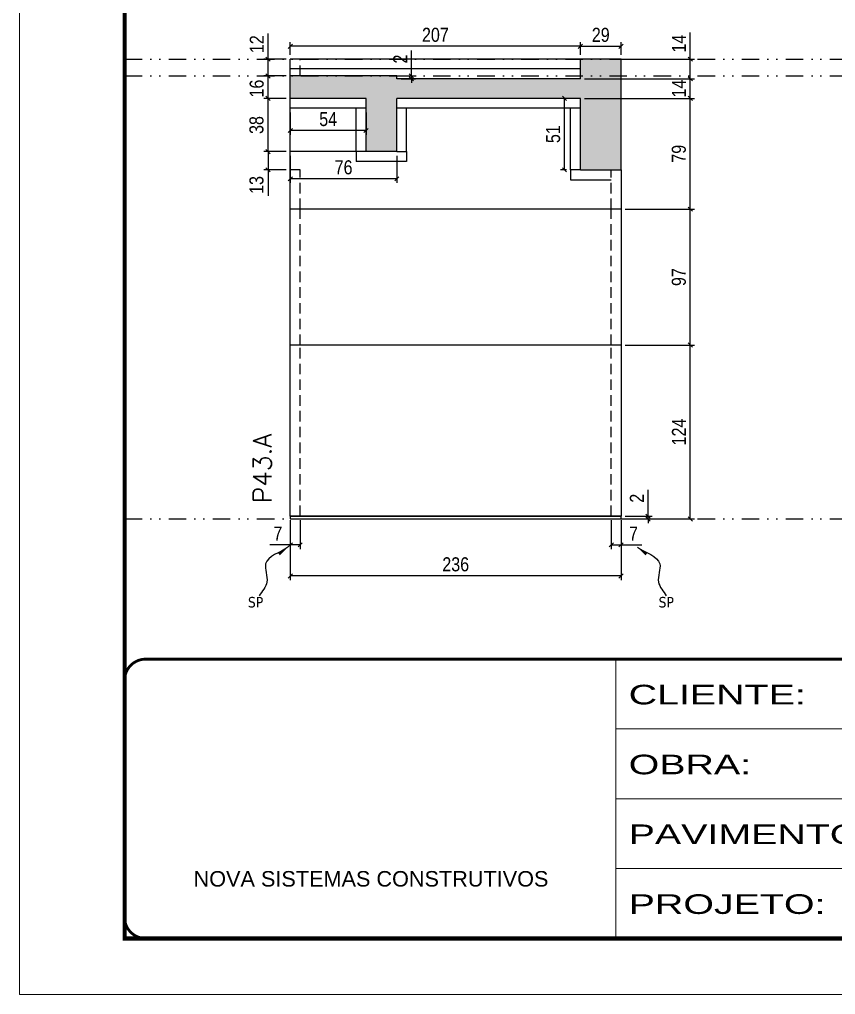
# Model space of a CAD drawing. Extents: x 14400 to 20667, y -21631 to 6985.
# Drawn here: x 19182 to 19764, y 1340 to 2036 of the extents above; entities that cross this region are included whole.
import ezdxf

# ---------------------------------------------------------------- set-up
doc = ezdxf.new("R2010")
doc.units = 0
for name, pattern in [('CONTINUO', [0]), ('DASHED', [0.75, 0.5, -0.25]), ('DIVIDE2', [0.625, 0.25, -0.125, 0, -0.125, 0, -0.125]), ('HIDDEN', [0.375, 0.25, -0.125])]:
    doc.linetypes.add(name, pattern=pattern)
for name, color, linetype in [('COTA', 241, 'Continuous'), ('Nível', 160, 'Continuous'), ('Painéis', 200, 'Continuous'), ('SARR_2.2x7', 40, 'Continuous'), ('texto', 7, 'Continuous')]:
    doc.layers.add(name, color=color, linetype=linetype)
for name, color, linetype, lineweight in [('Folhas', 255, 'Continuous', 9), ('SARRAFO DE PRESSAO', 251, 'DASHED', 9), ('Texto Seção', 7, 'Continuous', 15)]:
    doc.layers.add(name, color=color, linetype=linetype, lineweight=lineweight)
doc.styles.add('ARIAL', font='arial.ttf')
doc.styles.add('COTA TECNICA', font='techl___.ttf', dxfattribs={"height": 10})
doc.styles.add('COTA TECNICA-50', font='techl___.ttf', dxfattribs={"height": 10})
doc.styles.add('REGUA-120', font='ROMANS.shx', dxfattribs={"height": 15})
doc.styles.get("Standard").update_dxf_attribs({"font": 'arial.ttf'})
doc.styles.add('Tecnologia', font='')
doc.styles.get('Tecnologia').set_extended_font_data('Forgotten Futurist')
doc.dimstyles.new('COTA PAINEL-50', dxfattribs={"dimtxt": 10, "dimasz": 3, "dimexe": 3, "dimexo": 3, "dimgap": 3, "dimtad": 1, "dimdec": 1, "dimzin": 12, "dimdsep": 46, "dimtxsty": 'COTA TECNICA-50', "dimblk1": 'OBLIQUE', "dimblk2": 'OBLIQUE', "dimsah": 1, "dimcen": 0.9, "dimclrd": 4, "dimclre": 4, "dimclrt": 240, "dimadec": 1, "dimazin": 3, "dimtfac": 1, "dimtdec": 1, "dimtmove": 0, "dimatfit": 3, "dimfxl": 1, "dimtolj": 1, "dimtzin": 12, "dimarcsym": 0})
doc.dimstyles.new('PAINEL', dxfattribs={"dimtxt": 10, "dimasz": 3, "dimexe": 3, "dimexo": 3, "dimgap": 3, "dimtad": 1, "dimdec": 1, "dimzin": 12, "dimdsep": 46, "dimtxsty": 'COTA TECNICA', "dimblk1": 'OBLIQUE', "dimblk2": 'OBLIQUE', "dimsah": 1, "dimcen": 0.9, "dimclrd": 4, "dimclre": 4, "dimclrt": 240, "dimadec": 1, "dimazin": 3, "dimtfac": 1, "dimtdec": 1, "dimtmove": 0, "dimatfit": 3, "dimfxl": 1, "dimtolj": 1, "dimtzin": 12, "dimarcsym": 0})
doc.dimstyles.get("Standard").update_dxf_attribs({"dimtxt": 0.18, "dimasz": 0.18, "dimexe": 0.18, "dimexo": 0.0625, "dimgap": 0.09, "dimtad": 0, "dimtih": 1, "dimtoh": 1, "dimdec": 4, "dimzin": 0, "dimdsep": 46, "dimtxsty": 'Standard', "dimcen": 0.09, "dimadec": 0, "dimazin": 0, "dimtfac": 1, "dimtdec": 4, "dimtofl": 0, "dimtmove": 0, "dimatfit": 3, "dimfxl": 1, "dimtolj": 1, "dimtzin": 0, "dimarcsym": 0})

# ---------------------------------------------------------------- blocks, each defined once
blk = doc.blocks.new('9999999999')
at = {"color": 30, "linetype": 'CONTINUO'}
for p, q in [((98564.56, 34230.21), (98564.56, 34429.45)), ((98564.56, 34379.64), (99583.98, 34379.64)), ((98564.56, 34329.83), (99487.98, 34329.83)), ((98564.56, 34280.02), (99487.98, 34280.02))]:
    blk.add_line(p, q, dxfattribs=at)
at = {"color": 30, "linetype": 'CONTINUO', "const_width": 2}
blk.add_lwpolyline([(99583.98, 34230.21), (99583.98, 34414.45, 0.414214), (99568.98, 34429.45), (98228.98, 34429.45, 0.414214), (98213.98, 34414.45), (98213.98, 34245.21, 0.414214), (98228.98, 34230.21), (99583.98, 34230.21)], format="xyb", dxfattribs=at)
at = {"layer": 'Folhas'}
blk.add_lwpolyline([(98138.98, 34190.21), (99623.98, 34190.21), (99623.98, 35240.21), (98138.98, 35240.21)], close=True, dxfattribs=at)
at = {"layer": 'Folhas', "color": 30, "const_width": 3}
blk.add_lwpolyline([(98213.98, 34230.21), (99583.98, 34230.21), (99583.98, 35200.21), (98213.98, 35200.21)], close=True, dxfattribs=at)
at = {"color": 7, "linetype": 'Continuous', "ltscale": 5, "style": 'ARIAL'}
blk.add_text('NOVA SISTEMAS CONSTRUTIVOS', height=11.0592, dxfattribs=at).set_placement((98263.19, 34267.21))
at = {"layer": 'Folhas', "color": 7, "style": 'Tecnologia', "width": 1.5}
for s, p in [('CLIENTE:', (98573.65, 34397.17)), ('OBRA:', (98573.65, 34347.31)), ('PAVIMENTO:', (98573.65, 34297.5)), ('PROJETO:', (98573.65, 34247.69))]:
    blk.add_text(s, height=14, dxfattribs=at).set_placement(p)
blk = doc.blocks.new('_Oblique')
at = {"color": 0, "linetype": 'ByBlock', "lineweight": -2}
blk.add_line((-0.5, -0.5), (0.5, 0.5), dxfattribs=at)
blk = doc.blocks.new('*D1124')
at = {"layer": 'COTA', "color": 4, "lineweight": -2, "transparency": 16777216}
for p, q in [((19375.22, 1678.71), (19375.22, 1636.03)), ((19611.22, 1678.71), (19611.22, 1636.03)), ((19611.22, 1639.03), (19375.22, 1639.03))]:
    blk.add_line(p, q, dxfattribs=at)
at = {"layer": 'Defpoints', "color": 0, "transparency": 16777216}
for p in [(19375.22, 1681.71), (19611.22, 1681.71), (19375.22, 1639.03)]:
    blk.add_point(p, dxfattribs=at)
at = {"layer": 'COTA', "color": 4, "lineweight": -2, "transparency": 16777216, "xscale": 3, "yscale": 3, "zscale": 3, "rotation": 180}
blk.add_blockref('_Oblique', (19375.22, 1639.03), dxfattribs=at)
at = {"layer": 'COTA', "color": 4, "lineweight": -2, "transparency": 16777216, "xscale": 3, "yscale": 3, "zscale": 3}
blk.add_blockref('_Oblique', (19611.22, 1639.03), dxfattribs=at)
at = {"layer": 'COTA', "color": 240, "transparency": 16777216, "insert": (19493.22, 1647.25), "char_height": 10, "attachment_point": 5, "style": 'COTA TECNICA'}
blk.add_mtext('\\A1;236', dxfattribs=at)
blk = doc.blocks.new('*D1125')
at = {"layer": 'COTA', "color": 4, "lineweight": -2, "transparency": 16777216}
for p, q in [((19604.22, 1678.71), (19604.22, 1658.2)), ((19611.22, 1676.71), (19611.22, 1658.2)), ((19604.22, 1661.2), (19611.22, 1661.2)), ((19611.22, 1661.2), (19625.95, 1661.2))]:
    blk.add_line(p, q, dxfattribs=at)
at = {"layer": 'Defpoints', "color": 0, "transparency": 16777216}
for p in [(19604.22, 1681.71), (19611.22, 1679.71), (19611.22, 1661.2)]:
    blk.add_point(p, dxfattribs=at)
at = {"layer": 'COTA', "color": 4, "lineweight": -2, "transparency": 16777216, "xscale": 3, "yscale": 3, "zscale": 3, "rotation": 180}
blk.add_blockref('_Oblique', (19604.22, 1661.2), dxfattribs=at)
at = {"layer": 'COTA', "color": 4, "lineweight": -2, "transparency": 16777216, "xscale": 3, "yscale": 3, "zscale": 3}
blk.add_blockref('_Oblique', (19611.22, 1661.2), dxfattribs=at)
at = {"layer": 'COTA', "color": 240, "transparency": 16777216, "insert": (19620.08, 1669.27), "char_height": 10, "attachment_point": 5, "style": 'COTA TECNICA-50'}
blk.add_mtext('\\A1;7', dxfattribs=at)
blk = doc.blocks.new('*D1126')
at = {"layer": 'COTA', "color": 4, "lineweight": -2, "transparency": 16777216}
for p, q in [((19375.22, 1676.71), (19375.22, 1658.2)), ((19382.22, 1678.71), (19382.22, 1658.2)), ((19375.22, 1661.2), (19360.49, 1661.2)), ((19382.22, 1661.2), (19375.22, 1661.2))]:
    blk.add_line(p, q, dxfattribs=at)
at = {"layer": 'Defpoints', "color": 0, "transparency": 16777216}
for p in [(19375.22, 1679.71), (19382.22, 1681.71), (19375.22, 1661.2)]:
    blk.add_point(p, dxfattribs=at)
at = {"layer": 'COTA', "color": 4, "lineweight": -2, "transparency": 16777216, "xscale": 3, "yscale": 3, "zscale": 3, "rotation": 180}
blk.add_blockref('_Oblique', (19375.22, 1661.2), dxfattribs=at)
at = {"layer": 'COTA', "color": 4, "lineweight": -2, "transparency": 16777216, "xscale": 3, "yscale": 3, "zscale": 3}
blk.add_blockref('_Oblique', (19382.22, 1661.2), dxfattribs=at)
at = {"layer": 'COTA', "color": 240, "transparency": 16777216, "insert": (19366.35, 1669.27), "char_height": 10, "attachment_point": 5, "style": 'COTA TECNICA-50'}
blk.add_mtext('\\A1;7', dxfattribs=at)
blk = doc.blocks.new('*D1144')
at = {"layer": 'COTA', "color": 4, "linetype": 'ByBlock', "lineweight": -2, "transparency": 16777216}
for p, q in [((19614.22, 1803.71), (19663.58, 1803.71)), ((19660.58, 1679.71), (19660.58, 1803.71)), ((19614.22, 1679.71), (19663.58, 1679.71))]:
    blk.add_line(p, q, dxfattribs=at)
at = {"layer": 'Defpoints', "color": 0, "linetype": 'ByBlock', "transparency": 16777216}
for p in [(19611.22, 1803.71), (19660.58, 1803.71), (19611.22, 1679.71)]:
    blk.add_point(p, dxfattribs=at)
at = {"layer": 'COTA', "color": 4, "linetype": 'ByBlock', "lineweight": -2, "transparency": 16777216, "xscale": 3, "yscale": 3, "zscale": 3}
for p, rotation in [((19660.58, 1803.71), 90), ((19660.58, 1679.71), 270)]:
    blk.add_blockref('_Oblique', p, dxfattribs=dict(at, rotation=rotation))
at = {"layer": 'COTA', "color": 240, "linetype": 'ByBlock', "transparency": 16777216, "insert": (19652.51, 1741.71), "char_height": 10, "attachment_point": 5, "rotation": 90, "style": 'COTA TECNICA'}
blk.add_mtext('\\A1;124', dxfattribs=at)
blk = doc.blocks.new('*D1127')
at = {"layer": 'COTA', "color": 4, "lineweight": -2, "transparency": 16777216}
for p, q in [((19630.48, 1681.71), (19630.48, 1700.51)), ((19614.22, 1681.71), (19633.48, 1681.71)), ((19614.22, 1679.71), (19633.48, 1679.71)), ((19630.48, 1679.71), (19630.48, 1681.71)), ((19630.48, 1679.71), (19630.48, 1676.71))]:
    blk.add_line(p, q, dxfattribs=at)
at = {"layer": 'Defpoints', "color": 0, "transparency": 16777216}
for p in [(19611.22, 1681.71), (19611.22, 1679.71), (19630.48, 1679.71)]:
    blk.add_point(p, dxfattribs=at)
at = {"layer": 'COTA', "color": 4, "lineweight": -2, "transparency": 16777216, "xscale": 3, "yscale": 3, "zscale": 3}
for p, rotation in [((19630.48, 1681.71), 270), ((19630.48, 1679.71), 90)]:
    blk.add_blockref('_Oblique', p, dxfattribs=dict(at, rotation=rotation))
at = {"layer": 'COTA', "color": 240, "transparency": 16777216, "insert": (19622.48, 1694.46), "char_height": 10, "attachment_point": 5, "rotation": 90, "style": 'COTA TECNICA-50'}
blk.add_mtext('\\A1;2', dxfattribs=at)
blk = doc.blocks.new('*D1145')
at = {"layer": 'COTA', "color": 4, "linetype": 'ByBlock', "lineweight": -2, "transparency": 16777216}
for p, q in [((19614.22, 1803.71), (19663.58, 1803.71)), ((19660.58, 1679.71), (19660.58, 1803.71)), ((19614.22, 1679.71), (19663.58, 1679.71))]:
    blk.add_line(p, q, dxfattribs=at)
at = {"layer": 'Defpoints', "color": 0, "linetype": 'ByBlock', "transparency": 16777216}
for p in [(19611.22, 1803.71), (19660.58, 1803.71), (19611.22, 1679.71)]:
    blk.add_point(p, dxfattribs=at)
at = {"layer": 'COTA', "color": 4, "linetype": 'ByBlock', "lineweight": -2, "transparency": 16777216, "xscale": 3, "yscale": 3, "zscale": 3}
for p, rotation in [((19660.58, 1803.71), 90), ((19660.58, 1679.71), 270)]:
    blk.add_blockref('_Oblique', p, dxfattribs=dict(at, rotation=rotation))
at = {"layer": 'COTA', "color": 240, "linetype": 'ByBlock', "transparency": 16777216, "insert": (19652.51, 1741.71), "char_height": 10, "attachment_point": 5, "rotation": 90, "style": 'COTA TECNICA'}
blk.add_mtext('\\A1;124', dxfattribs=at)
blk = doc.blocks.new('*D1146')
at = {"layer": 'COTA', "color": 4, "lineweight": -2, "transparency": 16777216}
for p, q in [((19614.22, 1900.71), (19663.58, 1900.71)), ((19660.58, 1803.71), (19660.58, 1900.71)), ((19614.22, 1803.71), (19663.58, 1803.71))]:
    blk.add_line(p, q, dxfattribs=at)
at = {"layer": 'Defpoints', "color": 0, "transparency": 16777216}
for p in [(19611.22, 1900.71), (19660.58, 1900.71), (19611.22, 1803.71)]:
    blk.add_point(p, dxfattribs=at)
at = {"layer": 'COTA', "color": 4, "lineweight": -2, "transparency": 16777216, "xscale": 3, "yscale": 3, "zscale": 3}
for p, rotation in [((19660.58, 1900.71), 90), ((19660.58, 1803.71), 270)]:
    blk.add_blockref('_Oblique', p, dxfattribs=dict(at, rotation=rotation))
at = {"layer": 'COTA', "color": 240, "transparency": 16777216, "insert": (19652.48, 1852.21), "char_height": 10, "attachment_point": 5, "rotation": 90, "style": 'COTA TECNICA'}
blk.add_mtext('\\A1;97', dxfattribs=at)
blk = doc.blocks.new('*D1147')
at = {"layer": 'COTA', "color": 4, "lineweight": -2, "transparency": 16777216}
for p, q in [((19375.22, 1938.71), (19375.22, 1919.37)), ((19451.22, 1938.71), (19451.22, 1919.37)), ((19451.22, 1922.37), (19375.22, 1922.37))]:
    blk.add_line(p, q, dxfattribs=at)
at = {"layer": 'Defpoints', "color": 0, "transparency": 16777216}
for p in [(19375.22, 1941.71), (19451.22, 1941.71), (19375.22, 1922.37)]:
    blk.add_point(p, dxfattribs=at)
at = {"layer": 'COTA', "color": 4, "lineweight": -2, "transparency": 16777216, "xscale": 3, "yscale": 3, "zscale": 3, "rotation": 180}
blk.add_blockref('_Oblique', (19375.22, 1922.37), dxfattribs=at)
at = {"layer": 'COTA', "color": 4, "lineweight": -2, "transparency": 16777216, "xscale": 3, "yscale": 3, "zscale": 3}
blk.add_blockref('_Oblique', (19451.22, 1922.37), dxfattribs=at)
at = {"layer": 'COTA', "color": 240, "transparency": 16777216, "insert": (19413.22, 1930.47), "char_height": 10, "attachment_point": 5, "style": 'COTA TECNICA'}
blk.add_mtext('\\A1;76', dxfattribs=at)
blk = doc.blocks.new('*D1148')
at = {"layer": 'COTA', "color": 4, "lineweight": -2, "transparency": 16777216}
for p, q in [((19582.22, 2010.71), (19582.22, 2019.89)), ((19611.22, 2010.71), (19611.22, 2019.89)), ((19582.22, 2016.89), (19611.22, 2016.89))]:
    blk.add_line(p, q, dxfattribs=at)
at = {"layer": 'Defpoints', "color": 0, "transparency": 16777216}
for p in [(19611.22, 2016.89), (19582.22, 2007.71), (19611.22, 2007.71)]:
    blk.add_point(p, dxfattribs=at)
at = {"layer": 'COTA', "color": 4, "lineweight": -2, "transparency": 16777216, "xscale": 3, "yscale": 3, "zscale": 3, "rotation": 180}
blk.add_blockref('_Oblique', (19582.22, 2016.89), dxfattribs=at)
at = {"layer": 'COTA', "color": 4, "lineweight": -2, "transparency": 16777216, "xscale": 3, "yscale": 3, "zscale": 3}
blk.add_blockref('_Oblique', (19611.22, 2016.89), dxfattribs=at)
at = {"layer": 'COTA', "color": 240, "transparency": 16777216, "insert": (19596.72, 2024.98), "char_height": 10, "attachment_point": 5, "style": 'COTA TECNICA'}
blk.add_mtext('\\A1;29', dxfattribs=at)
blk = doc.blocks.new('*D1149')
at = {"layer": 'COTA', "color": 4, "lineweight": -2, "transparency": 16777216}
for p, q in [((19375.22, 2010.71), (19375.22, 2019.89)), ((19582.22, 2010.71), (19582.22, 2019.89)), ((19582.22, 2016.89), (19375.22, 2016.89))]:
    blk.add_line(p, q, dxfattribs=at)
at = {"layer": 'Defpoints', "color": 0, "transparency": 16777216}
for p in [(19375.22, 2016.89), (19375.22, 2007.71), (19582.22, 2007.71)]:
    blk.add_point(p, dxfattribs=at)
at = {"layer": 'COTA', "color": 4, "lineweight": -2, "transparency": 16777216, "xscale": 3, "yscale": 3, "zscale": 3, "rotation": 180}
blk.add_blockref('_Oblique', (19375.22, 2016.89), dxfattribs=at)
at = {"layer": 'COTA', "color": 4, "lineweight": -2, "transparency": 16777216, "xscale": 3, "yscale": 3, "zscale": 3}
blk.add_blockref('_Oblique', (19582.22, 2016.89), dxfattribs=at)
at = {"layer": 'COTA', "color": 240, "transparency": 16777216, "insert": (19478.72, 2025), "char_height": 10, "attachment_point": 5, "style": 'COTA TECNICA'}
blk.add_mtext('\\A1;207', dxfattribs=at)
blk = doc.blocks.new('*D1150')
at = {"layer": 'COTA', "color": 4, "lineweight": -2, "transparency": 16777216}
for p, q in [((19372.22, 1995.71), (19356.35, 1995.71)), ((19359.35, 1979.71), (19359.35, 1995.71)), ((19372.22, 1979.71), (19356.35, 1979.71))]:
    blk.add_line(p, q, dxfattribs=at)
at = {"layer": 'Defpoints', "color": 0, "transparency": 16777216}
for p in [(19359.35, 1995.71), (19375.22, 1995.71), (19375.22, 1979.71)]:
    blk.add_point(p, dxfattribs=at)
at = {"layer": 'COTA', "color": 4, "lineweight": -2, "transparency": 16777216, "xscale": 3, "yscale": 3, "zscale": 3}
for p, rotation in [((19359.35, 1995.71), 90), ((19359.35, 1979.71), 270)]:
    blk.add_blockref('_Oblique', p, dxfattribs=dict(at, rotation=rotation))
at = {"layer": 'COTA', "color": 240, "transparency": 16777216, "insert": (19351.25, 1986.71), "char_height": 10, "attachment_point": 5, "rotation": 90, "style": 'COTA TECNICA'}
blk.add_mtext('\\A1;16', dxfattribs=at)
blk = doc.blocks.new('*D1151')
at = {"layer": 'COTA', "color": 4, "lineweight": -2, "transparency": 16777216}
for p, q in [((19372.22, 1979.71), (19356.35, 1979.71)), ((19359.35, 1941.71), (19359.35, 1979.71)), ((19372.22, 1941.71), (19356.35, 1941.71))]:
    blk.add_line(p, q, dxfattribs=at)
at = {"layer": 'Defpoints', "color": 0, "transparency": 16777216}
for p in [(19359.35, 1979.71), (19375.22, 1979.71), (19375.22, 1941.71)]:
    blk.add_point(p, dxfattribs=at)
at = {"layer": 'COTA', "color": 4, "lineweight": -2, "transparency": 16777216, "xscale": 3, "yscale": 3, "zscale": 3}
for p, rotation in [((19359.35, 1979.71), 90), ((19359.35, 1941.71), 270)]:
    blk.add_blockref('_Oblique', p, dxfattribs=dict(at, rotation=rotation))
at = {"layer": 'COTA', "color": 240, "transparency": 16777216, "insert": (19351.11, 1960.71), "char_height": 10, "attachment_point": 5, "rotation": 90, "style": 'COTA TECNICA'}
blk.add_mtext('\\A1;38', dxfattribs=at)
blk = doc.blocks.new('*D1152')
at = {"layer": 'COTA', "color": 4, "lineweight": -2, "transparency": 16777216}
for p, q in [((19359.35, 2007.71), (19359.35, 2026.02)), ((19372.22, 2007.71), (19356.35, 2007.71)), ((19359.35, 1995.71), (19359.35, 2007.71)), ((19372.22, 1995.71), (19356.35, 1995.71))]:
    blk.add_line(p, q, dxfattribs=at)
at = {"layer": 'Defpoints', "color": 0, "transparency": 16777216}
for p in [(19359.35, 2007.71), (19375.22, 2007.71), (19375.22, 1995.71)]:
    blk.add_point(p, dxfattribs=at)
at = {"layer": 'COTA', "color": 4, "lineweight": -2, "transparency": 16777216, "xscale": 3, "yscale": 3, "zscale": 3}
for p, rotation in [((19359.35, 2007.71), 90), ((19359.35, 1995.71), 270)]:
    blk.add_blockref('_Oblique', p, dxfattribs=dict(at, rotation=rotation))
at = {"layer": 'COTA', "color": 240, "transparency": 16777216, "insert": (19351.29, 2018.37), "char_height": 10, "attachment_point": 5, "rotation": 90, "style": 'COTA TECNICA'}
blk.add_mtext('\\A1;12', dxfattribs=at)
blk = doc.blocks.new('*D1153')
at = {"layer": 'COTA', "color": 4, "lineweight": -2, "transparency": 16777216}
for p, q in [((19461.62, 1995.71), (19461.62, 2013.82)), ((19454.22, 1995.71), (19464.62, 1995.71)), ((19454.22, 1993.71), (19464.62, 1993.71)), ((19461.62, 1993.71), (19461.62, 1995.71)), ((19461.62, 1993.71), (19461.62, 1990.71))]:
    blk.add_line(p, q, dxfattribs=at)
at = {"layer": 'Defpoints', "color": 0, "transparency": 16777216}
for p in [(19451.22, 1995.71), (19451.22, 1993.71), (19461.62, 1995.71)]:
    blk.add_point(p, dxfattribs=at)
at = {"layer": 'COTA', "color": 4, "lineweight": -2, "transparency": 16777216, "xscale": 3, "yscale": 3, "zscale": 3}
for p, rotation in [((19461.62, 1995.71), 270), ((19461.62, 1993.71), 90)]:
    blk.add_blockref('_Oblique', p, dxfattribs=dict(at, rotation=rotation))
at = {"layer": 'COTA', "color": 240, "transparency": 16777216, "insert": (19453.62, 2007.77), "char_height": 10, "attachment_point": 5, "rotation": 90, "style": 'COTA TECNICA'}
blk.add_mtext('\\A1;2', dxfattribs=at)
blk = doc.blocks.new('*D1154')
at = {"layer": 'COTA', "color": 4, "lineweight": -2, "transparency": 16777216}
for p, q in [((19585.22, 1979.71), (19663.58, 1979.71)), ((19660.58, 1900.71), (19660.58, 1979.71)), ((19614.22, 1900.71), (19663.58, 1900.71))]:
    blk.add_line(p, q, dxfattribs=at)
at = {"layer": 'Defpoints', "color": 0, "transparency": 16777216}
for p in [(19582.22, 1979.71), (19660.58, 1979.71), (19611.22, 1900.71)]:
    blk.add_point(p, dxfattribs=at)
at = {"layer": 'COTA', "color": 4, "lineweight": -2, "transparency": 16777216, "xscale": 3, "yscale": 3, "zscale": 3}
for p, rotation in [((19660.58, 1979.71), 90), ((19660.58, 1900.71), 270)]:
    blk.add_blockref('_Oblique', p, dxfattribs=dict(at, rotation=rotation))
at = {"layer": 'COTA', "color": 240, "transparency": 16777216, "insert": (19652.48, 1940.21), "char_height": 10, "attachment_point": 5, "rotation": 90, "style": 'COTA TECNICA'}
blk.add_mtext('\\A1;79', dxfattribs=at)
blk = doc.blocks.new('*D1155')
at = {"layer": 'COTA', "color": 4, "lineweight": -2, "transparency": 16777216}
for p, q in [((19585.22, 1993.71), (19663.58, 1993.71)), ((19660.58, 1979.71), (19660.58, 1993.71)), ((19585.22, 1979.71), (19663.58, 1979.71))]:
    blk.add_line(p, q, dxfattribs=at)
at = {"layer": 'Defpoints', "color": 0, "transparency": 16777216}
for p in [(19582.22, 1993.71), (19660.58, 1993.71), (19582.22, 1979.71)]:
    blk.add_point(p, dxfattribs=at)
at = {"layer": 'COTA', "color": 4, "lineweight": -2, "transparency": 16777216, "xscale": 3, "yscale": 3, "zscale": 3}
for p, rotation in [((19660.58, 1993.71), 90), ((19660.58, 1979.71), 270)]:
    blk.add_blockref('_Oblique', p, dxfattribs=dict(at, rotation=rotation))
at = {"layer": 'COTA', "color": 240, "transparency": 16777216, "insert": (19652.51, 1986.71), "char_height": 10, "attachment_point": 5, "rotation": 90, "style": 'COTA TECNICA'}
blk.add_mtext('\\A1;14', dxfattribs=at)
blk = doc.blocks.new('*D1156')
at = {"layer": 'COTA', "color": 4, "lineweight": -2, "transparency": 16777216}
for p, q in [((19660.58, 2007.71), (19660.58, 2026.83)), ((19614.22, 2007.71), (19663.58, 2007.71)), ((19660.58, 1993.71), (19660.58, 2007.71)), ((19585.22, 1993.71), (19663.58, 1993.71))]:
    blk.add_line(p, q, dxfattribs=at)
at = {"layer": 'Defpoints', "color": 0, "transparency": 16777216}
for p in [(19611.22, 2007.71), (19660.58, 2007.71), (19582.22, 1993.71)]:
    blk.add_point(p, dxfattribs=at)
at = {"layer": 'COTA', "color": 4, "lineweight": -2, "transparency": 16777216, "xscale": 3, "yscale": 3, "zscale": 3}
for p, rotation in [((19660.58, 2007.71), 90), ((19660.58, 1993.71), 270)]:
    blk.add_blockref('_Oblique', p, dxfattribs=dict(at, rotation=rotation))
at = {"layer": 'COTA', "color": 240, "transparency": 16777216, "insert": (19652.51, 2018.77), "char_height": 10, "attachment_point": 5, "rotation": 90, "style": 'COTA TECNICA'}
blk.add_mtext('\\A1;14', dxfattribs=at)
blk = doc.blocks.new('*D1164')
at = {"layer": 'COTA', "color": 4, "lineweight": -2, "transparency": 16777216}
for p, q in [((19579.22, 1979.71), (19567.89, 1979.71)), ((19570.89, 1928.71), (19570.89, 1979.71)), ((19572.22, 1928.71), (19567.89, 1928.71))]:
    blk.add_line(p, q, dxfattribs=at)
at = {"layer": 'Defpoints', "color": 0, "transparency": 16777216}
for p in [(19570.89, 1979.71), (19582.22, 1979.71), (19575.22, 1928.71)]:
    blk.add_point(p, dxfattribs=at)
at = {"layer": 'COTA', "color": 4, "lineweight": -2, "transparency": 16777216, "xscale": 3, "yscale": 3, "zscale": 3}
for p, rotation in [((19570.89, 1979.71), 90), ((19570.89, 1928.71), 270)]:
    blk.add_blockref('_Oblique', p, dxfattribs=dict(at, rotation=rotation))
at = {"layer": 'COTA', "color": 240, "transparency": 16777216, "insert": (19562.78, 1954.21), "char_height": 10, "attachment_point": 5, "rotation": 90, "style": 'COTA TECNICA'}
blk.add_mtext('\\A1;51', dxfattribs=at)
blk = doc.blocks.new('*D1167')
at = {"layer": 'COTA', "color": 4, "lineweight": -2, "transparency": 16777216}
for p, q in [((19375.22, 1969.71), (19375.22, 1953.81)), ((19429.22, 1969.71), (19429.22, 1953.81)), ((19429.22, 1956.81), (19375.22, 1956.81))]:
    blk.add_line(p, q, dxfattribs=at)
at = {"layer": 'Defpoints', "color": 0, "transparency": 16777216}
for p in [(19375.22, 1972.71), (19429.22, 1972.71), (19375.22, 1956.81)]:
    blk.add_point(p, dxfattribs=at)
at = {"layer": 'COTA', "color": 4, "lineweight": -2, "transparency": 16777216, "xscale": 3, "yscale": 3, "zscale": 3, "rotation": 180}
blk.add_blockref('_Oblique', (19375.22, 1956.81), dxfattribs=at)
at = {"layer": 'COTA', "color": 4, "lineweight": -2, "transparency": 16777216, "xscale": 3, "yscale": 3, "zscale": 3}
blk.add_blockref('_Oblique', (19429.22, 1956.81), dxfattribs=at)
at = {"layer": 'COTA', "color": 240, "transparency": 16777216, "insert": (19402.22, 1964.92), "char_height": 10, "attachment_point": 5, "style": 'COTA TECNICA'}
blk.add_mtext('\\A1;54', dxfattribs=at)
blk = doc.blocks.new('*D1168')
at = {"layer": 'COTA', "color": 4, "lineweight": -2, "transparency": 16777216}
for p, q in [((19372.22, 1941.71), (19356.35, 1941.71)), ((19359.35, 1941.71), (19359.35, 1928.71)), ((19372.22, 1928.71), (19356.35, 1928.71)), ((19359.35, 1928.71), (19359.35, 1910.19))]:
    blk.add_line(p, q, dxfattribs=at)
at = {"layer": 'Defpoints', "color": 0, "transparency": 16777216}
for p in [(19375.22, 1941.71), (19359.35, 1928.71), (19375.22, 1928.71)]:
    blk.add_point(p, dxfattribs=at)
at = {"layer": 'COTA', "color": 4, "lineweight": -2, "transparency": 16777216, "xscale": 3, "yscale": 3, "zscale": 3}
for p, rotation in [((19359.35, 1941.71), 90), ((19359.35, 1928.71), 270)]:
    blk.add_blockref('_Oblique', p, dxfattribs=dict(at, rotation=rotation))
at = {"layer": 'COTA', "color": 240, "transparency": 16777216, "insert": (19351.13, 1917.95), "char_height": 10, "attachment_point": 5, "rotation": 90, "style": 'COTA TECNICA'}
blk.add_mtext('\\A1;13', dxfattribs=at)

msp = doc.modelspace()

# ---------------------------------------------------------------- hatches: boundary and pattern name
at = {"layer": 'COTA'}
h = msp.add_hatch(dxfattribs=at)
h.set_pattern_fill('AR-CONC', color=256, scale=0.03)
h.set_pattern_definition([(50, (-469.676, -2297.15), (5.4655401, -0.4781726), [0.5715, -6.2865]), (355, (-469.676, -2297.15), (-1.0573026, 5.7317054), [0.4572, -5.0292175]), (100.451445, (-469.2206, -2297.19), (4.4082374, 5.2535326), [0.4857003, -5.3427073]), (46.1842, (-469.676, -2295.626), (8.1323712, -1.2612698), [0.85725, -9.42975]), (96.635558, (-468.9984, -2295.731), (7.122124, 7.4227837), [0.7285507, -8.0140682]), (351.18415, (-469.676, -2295.626), (7.122124, 7.4227837), [0.685799, -7.543792]), (21, (-468.914, -2296.007), (4.5484317, -3.0679559), [0.5715, -6.2865]), (326, (-468.914, -2296.007), (1.8540609, 5.525639), [0.4572, -5.0292]), (71.451445, (-468.535, -2296.263), (6.4024926, 2.457683), [0.4857003, -5.3426981]), (37.5, (-469.6761, -2297.1502), (0.0926581, 2.53665117), [0, -4.96824, 0, -5.1054, 0, -5.04825]), (7.5, (-469.676, -2297.1502), (2.00458988, 3.00541724), [0, -2.91084, 0, -4.85394, 0, -1.92405]), (327.5, (-471.3754, -2297.1502), (4.06771786, -0.17186232), [0, -1.905, 0, -5.9436, 0, -7.8867]), (317.5, (-472.1374, -2297.1502), (4.44387544, 0.76279473), [0, -2.4765, 0, -3.94716, 0, -5.6007])])
h.paths.add_polyline_path([(19611.22, 1995.71), (19582.22, 1995.71), (19582.22, 1993.71), (19451.22, 1993.71), (19451.22, 1995.71), (19375.22, 1995.71), (19375.22, 1979.71), (19429.22, 1979.71), (19429.22, 1941.71), (19451.22, 1941.71), (19451.22, 1979.71), (19582.22, 1979.71), (19582.22, 1928.71), (19611.22, 1928.71)])
h.paths.add_polyline_path([(19611.22, 2007.71), (19582.22, 2007.71), (19582.22, 1995.71), (19611.22, 1995.71)])

# ---------------------------------------------------------------- linework, layer by layer
for p, q in [((19611.22, 2007.71), (19582.22, 2007.71)), ((19611.22, 1928.71), (19611.22, 2007.71)), ((19375.22, 1979.71), (19375.22, 1995.71)), ((19422.22, 1941.71), (19422.22, 1934.71)), ((19451.22, 1941.71), (19458.22, 1941.71)), ((19458.22, 1941.71), (19458.22, 1934.71)), ((19382.22, 1928.71), (19375.22, 1928.71)), ((19582.22, 1928.71), (19575.22, 1928.71)), ((19575.22, 1928.71), (19575.22, 1921.71))]:
    msp.add_line(p, q, dxfattribs=at)
at = {"layer": 'Nível', "color": 4, "linetype": 'DIVIDE2', "ltscale": 50}
for p, q in [((19256.97, 2007.71), (20626.97, 2007.71)), ((19256.97, 1995.71), (20626.97, 1995.71)), ((19256.97, 1679.71), (20626.97, 1679.71)), ((19256.97, 1679.71), (20626.97, 1679.71))]:
    msp.add_line(p, q, dxfattribs=at)
at = {"layer": 'Painéis'}
for p, q in [((19582.22, 2007.71), (19375.22, 2007.71)), ((19375.22, 1995.71), (19375.22, 2007.71)), ((19582.22, 1993.71), (19582.22, 2007.71)), ((19451.22, 1995.71), (19375.22, 1995.71)), ((19451.22, 1993.71), (19451.22, 1995.71)), ((19582.22, 1993.71), (19451.22, 1993.71)), ((19375.22, 1681.71), (19375.22, 1979.71)), ((19429.22, 1979.71), (19375.22, 1979.71)), ((19429.22, 1941.71), (19429.22, 1979.71)), ((19582.22, 1979.71), (19451.22, 1979.71)), ((19451.22, 1941.71), (19451.22, 1979.71)), ((19582.22, 1928.71), (19582.22, 1979.71)), ((19451.22, 1941.71), (19375.22, 1941.71)), ((19582.22, 1928.71), (19611.22, 1928.71)), ((19611.22, 1928.71), (19611.22, 1681.71)), ((19611.22, 1900.71), (19375.22, 1900.71)), ((19611.22, 1803.71), (19375.22, 1803.71)), ((19375.22, 1681.71), (19611.22, 1681.71))]:
    msp.add_line(p, q, dxfattribs=at)
msp.add_lwpolyline([(19611.22, 1681.71), (19375.22, 1681.71), (19375.22, 1679.71), (19611.22, 1679.71)], close=True, dxfattribs=at)
at = {"layer": 'SARR_2.2x7', "linetype": 'HIDDEN', "ltscale": 30}
for p, q in [((19382.22, 1995.71), (19382.22, 2007.71)), ((19382.22, 1900.71), (19382.22, 1928.71)), ((19604.22, 1900.71), (19604.22, 1928.71)), ((19382.22, 1803.71), (19382.22, 1900.71)), ((19604.22, 1803.71), (19604.22, 1900.71)), ((19382.22, 1681.71), (19382.22, 1803.71)), ((19604.22, 1681.71), (19604.22, 1803.71))]:
    msp.add_line(p, q, dxfattribs=at)
at = {"layer": 'SARR_2.2x7'}
for p, q in [((19582.22, 2000.71), (19375.22, 2000.71)), ((19429.22, 1972.71), (19375.22, 1972.71)), ((19422.22, 1941.71), (19422.22, 1972.71)), ((19582.22, 1972.71), (19451.22, 1972.71)), ((19458.22, 1941.71), (19458.22, 1972.71)), ((19575.22, 1928.71), (19575.22, 1972.71)), ((19458.22, 1934.71), (19422.22, 1934.71)), ((19575.22, 1921.71), (19604.22, 1921.71))]:
    msp.add_line(p, q, dxfattribs=at)

# ---------------------------------------------------------------- block references
at = {"layer": 'SARRAFO DE PRESSAO', "color": 6, "linetype": 'ByBlock'}
msp.add_blockref('9999999999', (-78957.01, -32849.78), dxfattribs=at)

# ---------------------------------------------------------------- texts
at = {"layer": 'texto', "color": 0, "char_height": 7.5, "attachment_point": 5}
for insert in [(19350.44, 1620.22), (19643.46, 1620.22)]:
    msp.add_mtext('{\\fTahoma|b0|i0|c0|p34;\\C4;SP}', dxfattribs=dict(at, insert=insert))
at = {"layer": 'Texto Seção', "insert": (19361.75, 1690.96), "char_height": 13, "width": 285.3299, "attachment_point": 7, "rotation": 90, "style": 'REGUA-120'}
msp.add_mtext('\\pt26;P43.A', dxfattribs=at)

# ---------------------------------------------------------------- dimensions: what is measured, and where the dimension line sits
at = {"layer": 'COTA'}
for base, p1, p2, angle, dimstyle, picture, middle in [((19375.22, 2016.89), (19582.22, 2007.71), (19375.22, 2007.71), 180, 'PAINEL', '*D1149', (19478.72, 2025)), ((19611.22, 2016.89), (19582.22, 2007.71), (19611.22, 2007.71), 180, 'PAINEL', '*D1148', (19596.72, 2024.98)), ((19359.35, 2007.71), (19375.22, 1995.71), (19375.22, 2007.71), 90, 'PAINEL', '*D1152', (19351.29, 2018.37)), ((19660.58, 2007.71), (19582.22, 1993.71), (19611.22, 2007.71), 90, 'PAINEL', '*D1156', (19652.51, 2018.77)), ((19461.62, 1995.71), (19451.22, 1993.71), (19451.22, 1995.71), 90, 'PAINEL', '*D1153', (19453.62, 2007.77)), ((19359.35, 1979.71), (19375.22, 1941.71), (19375.22, 1979.71), 90, 'PAINEL', '*D1151', (19351.11, 1960.71)), ((19570.89, 1979.71), (19575.22, 1928.71), (19582.22, 1979.71), 90, 'PAINEL', '*D1164', (19562.78, 1954.21)), ((19660.58, 1979.71), (19611.22, 1900.71), (19582.22, 1979.71), 90, 'PAINEL', '*D1154', (19652.48, 1940.21)), ((19359.35, 1928.71), (19375.22, 1941.71), (19375.22, 1928.71), 90, 'PAINEL', '*D1168', (19351.13, 1917.95)), ((19375.22, 1922.37), (19451.22, 1941.71), (19375.22, 1941.71), 180, 'PAINEL', '*D1147', (19413.22, 1930.47)), ((19660.58, 1900.71), (19611.22, 1803.71), (19611.22, 1900.71), 90, 'PAINEL', '*D1146', (19652.48, 1852.21)), ((19375.22, 1661.2), (19382.22, 1681.71), (19375.22, 1679.71), 180, 'COTA PAINEL-50', '*D1126', (19366.35, 1669.27))]:
    dim = msp.add_linear_dim(base=base, p1=p1, p2=p2, angle=angle, dimstyle=dimstyle, dxfattribs=at)
    dim.commit()
    dim.dimension.update_dxf_attribs({"geometry": picture, "text_midpoint": middle})
for base, p1, p2, dimstyle, picture, middle in [((19359.35, 1995.71), (19375.22, 1979.71), (19375.22, 1995.71), 'PAINEL', '*D1150', (19359.35, 1986.71)), ((19630.48, 1679.71), (19611.22, 1681.71), (19611.22, 1679.71), 'COTA PAINEL-50', '*D1127', (19630.48, 1694.46))]:
    dim = msp.add_linear_dim(base=base, p1=p1, p2=p2, angle=90, dimstyle=dimstyle, dxfattribs=at)
    dim.commit()
    dim.dimension.update_dxf_attribs({"geometry": picture, "text_midpoint": middle, "dimtype": 160})
dim = msp.add_linear_dim(base=(19660.58, 1993.71), p1=(19582.22, 1979.71), p2=(19582.22, 1993.71), angle=90, dimstyle='PAINEL', override={"dimtmove": 1}, dxfattribs=at)
dim.commit()
dim.dimension.update_dxf_attribs({"geometry": '*D1155', "text_midpoint": (19660.58, 1986.71), "dimtype": 160})
for base, p1, p2, dimstyle, picture, middle in [((19375.22, 1956.81), (19429.22, 1972.71), (19375.22, 1972.71), 'PAINEL', '*D1167', (19402.22, 1964.92)), ((19611.22, 1661.2), (19604.22, 1681.71), (19611.22, 1679.71), 'COTA PAINEL-50', '*D1125', (19620.08, 1669.27))]:
    dim = msp.add_linear_dim(base=base, p1=p1, p2=p2, dimstyle=dimstyle, dxfattribs=at)
    dim.commit()
    dim.dimension.update_dxf_attribs({"geometry": picture, "text_midpoint": middle})
at = {"layer": 'COTA', "linetype": 'ByBlock'}
for picture in ['*D1144', '*D1145']:
    dim = msp.add_aligned_dim(p1=(19611.22, 1679.71), p2=(19611.22, 1803.71), distance=-49.37, dimstyle='PAINEL', dxfattribs=at)
    dim.commit()
    dim.dimension.update_dxf_attribs({"geometry": picture, "text_midpoint": (19652.51, 1741.71)})
at = {"layer": 'COTA'}
dim = msp.add_linear_dim(base=(19375.22, 1639.03), p1=(19611.22, 1681.71), p2=(19375.22, 1681.71), angle=180, dimstyle='PAINEL', override={"dimarcsym": 2}, dxfattribs=at)
dim.commit()
dim.dimension.update_dxf_attribs({"geometry": '*D1124', "text_midpoint": (19493.22, 1647.25)})

# ---------------------------------------------------------------- leaders
at = {"layer": 'COTA', "path_type": 1}
for points in [[(19373.39, 1659.53), (19357.6, 1647.69), (19358.53, 1634.69), (19352.98, 1624.91)], [(19623.05, 1659.53), (19638.83, 1647.69), (19637.91, 1634.69), (19643.46, 1624.91)]]:
    msp.add_leader(points, dimstyle='Standard', override={"dimasz": 8}, dxfattribs=at)

doc.saveas('drawing.dxf')
